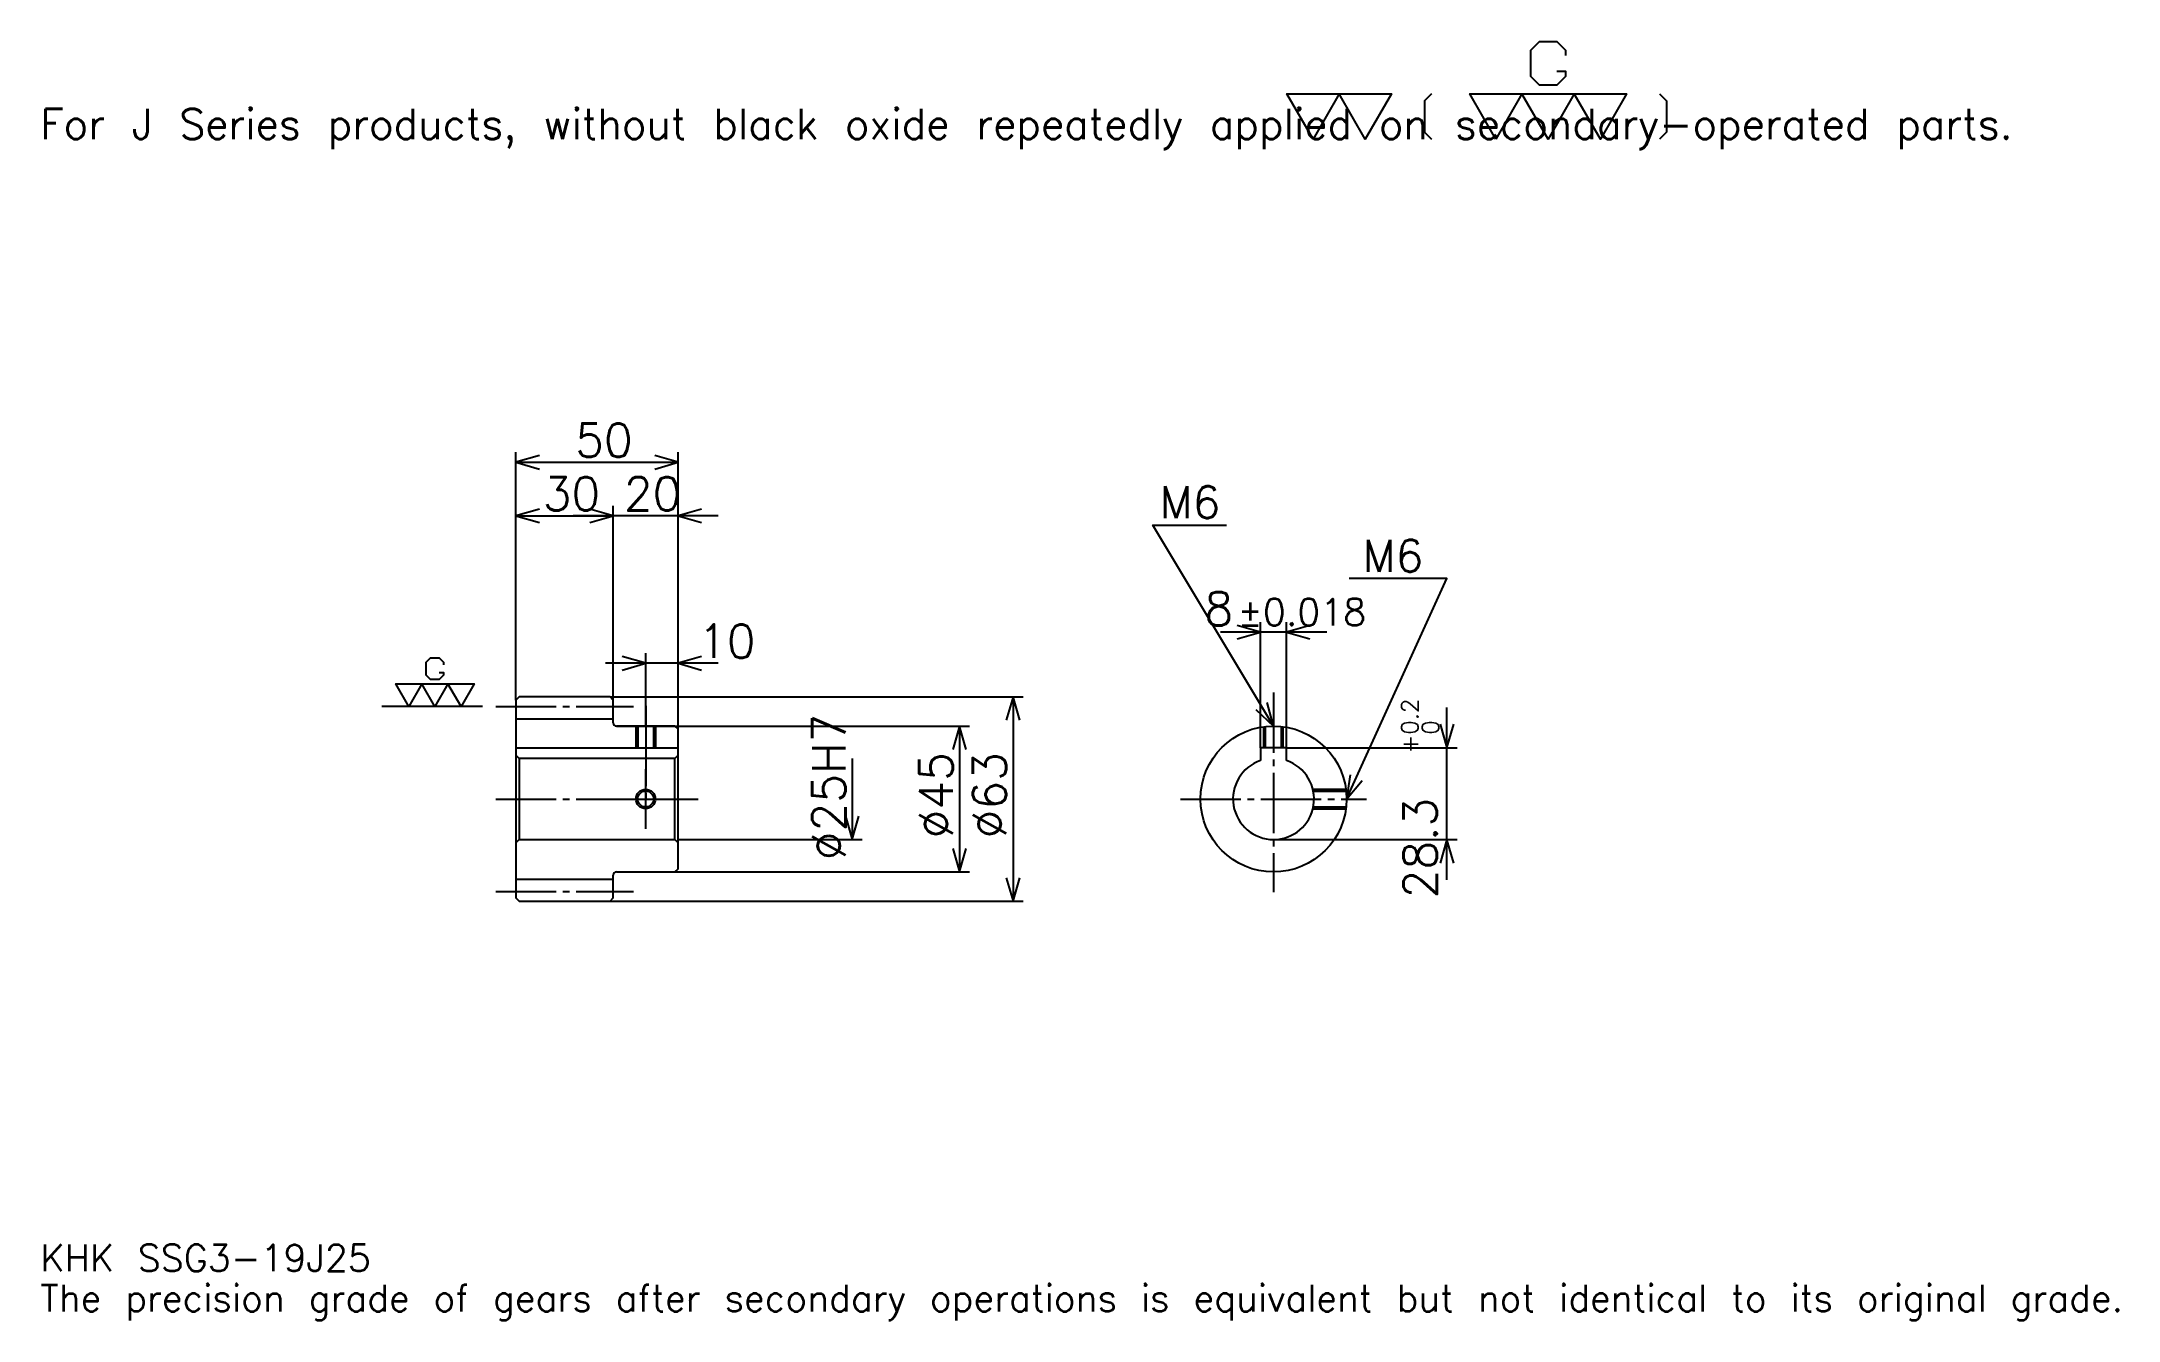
# Model space of a CAD drawing. Extents: x 21 to 661, y 8 to 402.
import ezdxf

# ---------------------------------------------------------------- set-up
doc = ezdxf.new("R2010")
doc.units = 0
doc.linetypes.add('DASHDOT', pattern=[24.782608, 18.586957, -2.065217, 2.065217, -2.065217])
doc.layers.get('0').update_dxf_attribs({"linetype": 'CONTINUOUS'})
doc.layers.add('DASHDOT', color=6, linetype='DASHDOT')
doc.styles.add('KANJI', font='TXT', dxfattribs={"bigfont": 'BIGFONT'})

msp = doc.modelspace()

# ---------------------------------------------------------------- linework, layer by layer
at = {"color": 5}
for p, q in [((167.282593, 199.815216), (167.282593, 275.195648)), ((167.282593, 272.097839), (217.282593, 272.097839)), ((217.282593, 199.815216), (217.282593, 275.195648)), ((197.282593, 199.815216), (197.282593, 258.673889)), ((167.282593, 255.57608), (197.282593, 255.57608)), ((229.673889, 255.57608), (184.891296, 255.57608)), ((417.260864, 219.728256), (384.478241, 219.728256)), ((396.869568, 184.115219), (396.869568, 222.82608)), ((404.869568, 184.115219), (404.869568, 222.82608)), ((207.282593, 199.815216), (207.282593, 213.239136)), ((229.673889, 210.141296), (194.891296, 210.141296)), ((167.282593, 198.815216), (167.282593, 199.815216)), ((196.282593, 199.815216), (217.282593, 199.815216)), ((197.282593, 198.815216), (197.282593, 199.815216)), ((207.282593, 190.815216), (207.282593, 199.815216)), ((207.282593, 190.815216), (207.282593, 199.815216)), ((217.282593, 199.815216), (323.641296, 199.815216)), ((217.282593, 189.815216), (217.282593, 199.815216)), ((320.543457, 199.815216), (320.543457, 136.815216)), ((454.347809, 143.42392), (454.347809, 196.506516)), ((198.282593, 190.815216), (217.282593, 190.815216)), ((217.282593, 190.815216), (307.119568, 190.815216)), ((304.021729, 190.815216), (304.021729, 145.815216)), ((270.978241, 180.815216), (270.978241, 155.815216)), ((404.869568, 184.115219), (457.445648, 184.115219)), ((217.282593, 155.815216), (274.07605, 155.815216)), ((400.869568, 155.815216), (457.445648, 155.815216)), ((198.282593, 145.815216), (217.282593, 145.815216)), ((217.282593, 145.815216), (307.119568, 145.815216)), ((196.282593, 136.815216), (217.282593, 136.815216)), ((217.282593, 136.815216), (323.641296, 136.815216))]:
    msp.add_line(p, q, dxfattribs=at)
at = {"color": 7}
msp.add_line((156.956512, 196.815216), (125.978241, 196.815216), dxfattribs=at)
at = {"color": 4}
for p, q in [((167.282593, 193.065216), (197.282593, 193.065216)), ((167.282593, 184.115219), (217.282593, 184.115219)), ((168.282593, 180.815216), (168.282593, 155.815216)), ((216.282593, 180.815216), (217.282593, 181.815216)), ((216.282593, 155.815216), (217.282593, 154.815216)), ((167.282593, 143.565216), (197.282593, 143.565216))]:
    msp.add_line(p, q, dxfattribs=at)
at = {"color": 7}
for points in [[(488.217407, 392.68045), (490.902191, 392.68045), (490.902191, 391.06958), (488.217407, 388.384796), (482.847839, 388.384796), (480.163055, 391.06958), (480.163055, 399.123932), (482.847839, 401.808716), (488.217407, 401.808716), (490.902191, 399.123932), (490.902191, 397.513062)], [(413.043488, 371.739136), (404.989136, 385.700012), (437.206543, 385.700012), (429.152191, 371.739136), (421.097839, 385.700012), (413.043488, 371.739136)], [(449.556519, 385.700012), (447.408691, 383.552185), (447.408691, 373.886963), (449.556519, 371.739136)], [(469.42392, 371.739136), (461.369568, 385.700012), (509.695679, 385.700012), (501.641296, 371.739136), (493.586975, 385.700012), (485.532623, 371.739136), (477.478271, 385.700012), (469.42392, 371.739136)], [(519.897827, 385.700012), (522.045654, 383.552185), (522.045654, 373.886963), (519.897827, 371.739136)], [(143.635849, 207.285873), (144.978241, 207.285873), (144.978241, 206.480438), (143.635849, 205.138046), (140.951065, 205.138046), (139.608673, 206.480438), (139.608673, 210.507599), (140.951065, 211.850006), (143.635849, 211.850006), (144.978241, 210.507599), (144.978241, 209.702179)], [(134.239105, 196.815216), (130.211945, 203.795654), (154.374985, 203.795654), (150.347809, 196.815216), (146.320633, 203.795654), (142.293457, 196.815216), (138.266281, 203.795654), (134.239105, 196.815216)]]:
    msp.add_lwpolyline(points, dxfattribs=at)
at = {"color": 5}
for points in [[(174.510849, 274.163025), (167.282593, 272.097839), (174.510849, 270.032593)], [(210.054337, 270.032593), (217.282593, 272.097839), (210.054337, 274.163025)], [(174.510849, 257.641296), (167.282593, 255.57608), (174.510849, 253.510864)], [(190.054337, 253.510864), (197.282593, 255.57608), (190.054337, 257.641296)], [(190.054337, 253.510864), (197.282593, 255.57608), (190.054337, 257.641296)], [(224.510849, 257.641296), (217.282593, 255.57608), (224.510849, 253.510864)], [(400.869568, 190.815216), (363.695618, 252.771729), (386.413025, 252.771729)], [(423.369537, 168.315216), (454.347809, 236.25), (424.195648, 236.25)], [(389.641296, 217.66304), (396.869568, 219.728256), (389.641296, 221.793472)], [(412.097809, 221.793472), (404.869568, 219.728256), (412.097809, 217.66304)], [(200.054337, 208.07608), (207.282593, 210.141296), (200.054337, 212.206512)], [(224.510849, 212.206512), (217.282593, 210.141296), (224.510849, 208.07608)], [(322.608673, 192.58696), (320.543457, 199.815216), (318.478241, 192.58696)], [(395.37973, 195.950851), (400.869568, 190.815216), (398.92157, 198.075943)], [(306.086945, 183.58696), (304.021729, 190.815216), (301.956512, 183.58696)], [(452.282593, 191.343475), (454.347809, 184.115219), (456.413025, 191.343475)], [(424.489471, 175.748825), (423.369537, 168.315216), (428.24762, 174.03511)], [(268.913025, 163.043472), (270.978241, 155.815216), (273.043457, 163.043472)], [(456.413025, 148.58696), (454.347809, 155.815216), (452.282593, 148.58696)], [(301.956512, 153.043472), (304.021729, 145.815216), (306.086945, 153.043472)], [(318.478241, 144.043472), (320.543457, 136.815216), (322.608673, 144.043472)]]:
    msp.add_lwpolyline(points, dxfattribs=at)
at = {"color": 4}
for points in [[(197.282593, 191.815216), (197.282593, 198.815216), (196.282593, 199.815216), (168.282593, 199.815216), (167.282593, 198.815216), (167.282593, 154.815216)], [(198.282593, 145.815216), (216.282593, 145.815216), (217.282593, 146.815216), (217.282593, 189.815216), (216.282593, 190.815216), (198.282593, 190.815216)], [(204.282593, 190.815216), (204.282593, 184.115219)], [(204.822601, 190.815216), (204.822601, 184.115219)], [(209.742584, 190.815216), (209.742584, 184.115219)], [(210.282593, 190.815216), (210.282593, 184.115219)], [(397.869568, 184.115219), (397.869568, 190.614319)], [(398.409546, 184.115219), (398.409546, 190.680328)], [(403.329559, 184.115219), (403.329559, 190.680328)], [(403.869568, 184.115219), (403.869568, 190.614319)], [(167.282593, 154.815216), (168.282593, 155.815216), (216.282593, 155.815216), (216.282593, 180.815216), (168.282593, 180.815216), (167.282593, 181.815216)], [(404.869568, 180.157928), (404.869568, 184.115219), (396.869568, 184.115219), (396.869568, 180.157928)], [(413.004211, 171.315216), (423.16864, 171.315216)], [(413.125092, 170.775223), (423.23468, 170.775223)], [(413.004211, 165.315216), (423.16864, 165.315216)], [(413.125092, 165.855209), (423.23468, 165.855209)], [(167.282593, 154.815216), (167.282593, 137.815216), (168.282593, 136.815216), (196.282593, 136.815216), (197.282593, 137.815216), (197.282593, 144.815216)]]:
    msp.add_lwpolyline(points, dxfattribs=at)
for centre, radius in [((400.869568, 168.315216), 22.5), ((207.282593, 168.315216), 2.46)]:
    msp.add_circle(centre, radius, dxfattribs=at)
at = {"color": 7}
msp.add_circle((207.282593, 168.315216), 3, dxfattribs=at)
at = {"color": 4}
for centre, radius, start, end in [((198.282593, 191.815216), 1, 180, 270), ((400.869568, 168.315216), 12.5, 108.662925185, 71.337074815), ((198.282593, 144.815216), 1, 90, 180)]:
    msp.add_arc(centre, radius, start, end, dxfattribs=at)
at = {"layer": 'DASHDOT', "color": 7}
for p, q in [((400.869568, 201.141296), (400.869568, 139.619568)), ((161.086945, 196.815216), (203.478241, 196.815216)), ((207.282593, 190.815216), (207.282593, 168.315216)), ((161.086945, 168.315216), (223.478241, 168.315216)), ((372.173889, 168.315216), (429.565216, 168.315216)), ((161.086945, 139.815216), (203.478241, 139.815216))]:
    msp.add_line(p, q, dxfattribs=at)
for points in [[(207.282593, 197.010864), (207.282593, 177.919571)], [(207.282593, 159.119568), (207.282593, 177.510864)], [(198.086945, 168.315216), (216.478241, 168.315216)]]:
    msp.add_lwpolyline(points, dxfattribs=at)

# ---------------------------------------------------------------- texts
at = {"color": 7, "style": 'KANJI'}
for s, height, p in [('For J Series products, without black oxide repeatedly applied on secondary-operated parts.', 9.293478, (20.652174, 371.739136)), ('50', 10.326087, (185.570633, 273.75)), ('30', 10.326087, (175.570633, 257.228271)), ('20', 10.326087, (200.570633, 257.228271)), ('M6', 9.913044, (365.760864, 254.836945)), ('M6', 9.913044, (428.32608, 238.315216)), ('8', 10.326087, (379.554474, 221.793472)), ('%%p0.018', 8.26087, (389.776001, 221.793472)), ('10', 10.326087, (223.478241, 211.793488)), ('KHK SSG3-19J25', 8.26087, (20.652174, 22.717392)), ('The precision grade of gears after secondary operations is equivalent but not identical to its original grade.', 8.26087, (20.652174, 10.326087))]:
    msp.add_text(s, height=height, dxfattribs=at).set_placement(p)
for s, height, p in [('0.2', 5.163043, (445.467377, 188.169846)), ('%%c25H7', 10.326087, (268.913025, 149.470108)), ('+', 5.163043, (445.467377, 182.387238)), ('0', 5.163043, (451.869537, 188.169846)), ('%%c45', 10.326087, (301.956512, 156.182068)), ('%%c63', 10.326087, (318.478241, 156.182068)), ('28.3', 10.326087, (451.249969, 137.691833))]:
    msp.add_text(s, height=height, rotation=90, dxfattribs=at).set_placement(p)

doc.saveas('drawing.dxf')
